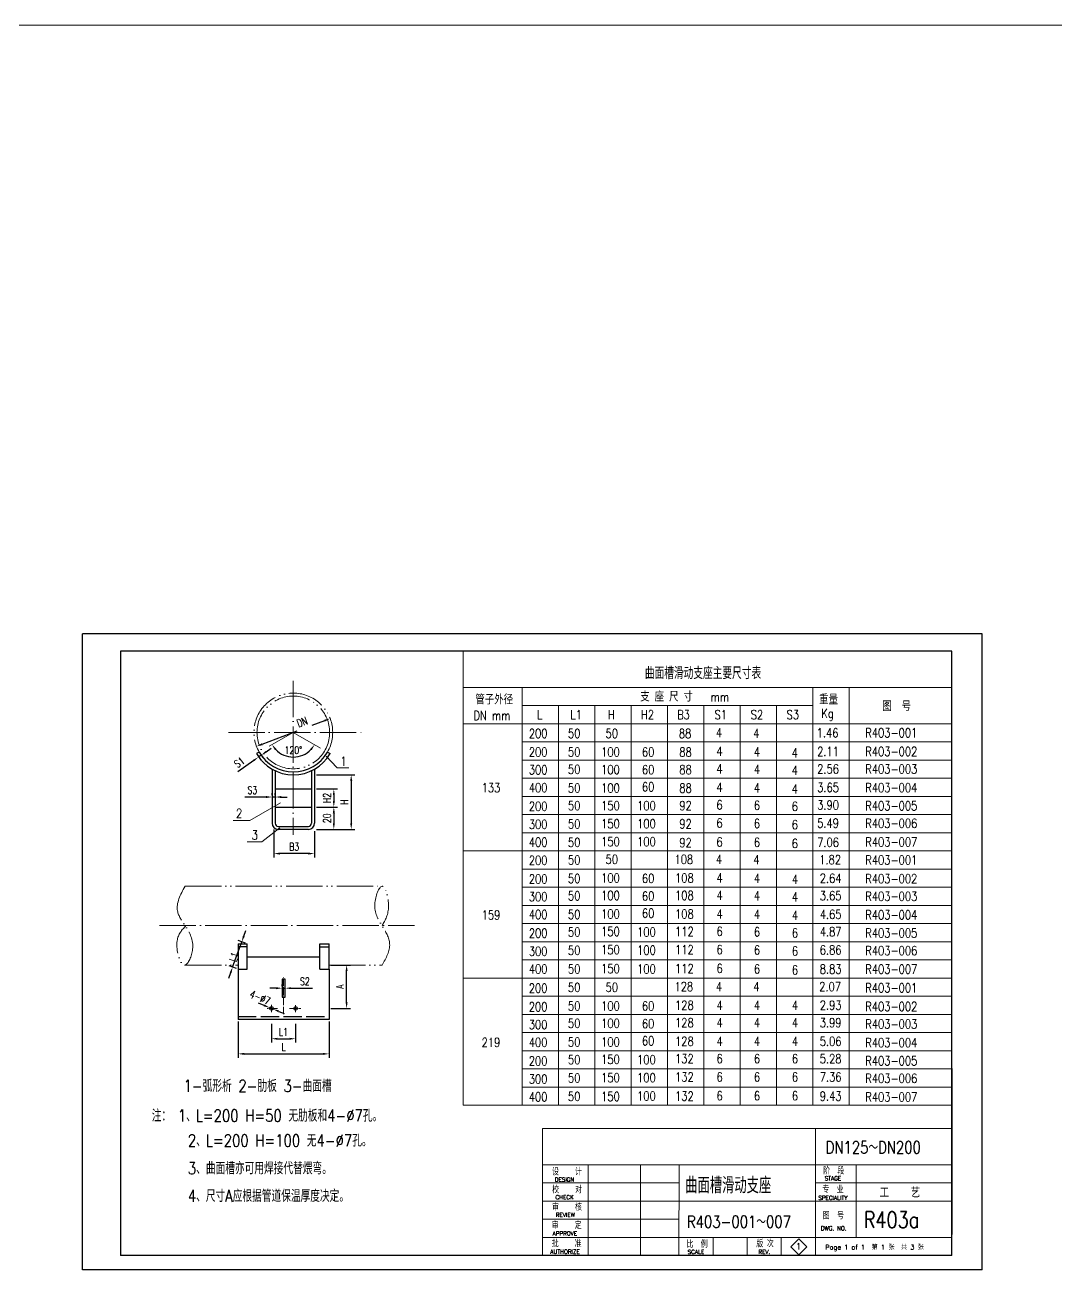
# Model space of a CAD drawing. Header units: millimetres. Extents: x 1954 to 4851, y 1164 to 2522.
# Drawn here: x 2737.3 to 3077.5, y 2103.7 to 2521.6 of the extents above; entities that cross this region are included whole.
import ezdxf
from ezdxf.enums import TextEntityAlignment as Align

# ---------------------------------------------------------------- set-up
doc = ezdxf.new("R2010")
doc.units = ezdxf.units.MM
for name, pattern in [('ACAD_ISO02W100', [15, 12, -3]), ('ACAD_ISO04W100', [30, 24, -3, 0, -3]), ('ACAD_ISO05W100', [33, 24, -3, 0, -3, 0, -3])]:
    doc.linetypes.add(name, pattern=pattern)
for name, color, linetype in [('11', 7, 'Continuous'), ('5', 2, 'Continuous'), ('LAYER1', 7, 'Continuous'), ('R', 7, 'Continuous'), ('TK2', 5, 'Continuous'), ('TQ', 6, 'Continuous')]:
    doc.layers.add(name, color=color, linetype=linetype)
doc.styles.add('HZDX', font='romans.shx', dxfattribs={"width": 0.75, "bigfont": 'HZDX.shx'})
doc.styles.add('STK', font='romand', dxfattribs={"width": 0.9, "bigfont": 'stk'})
doc.dimstyles.new('ISO-25', dxfattribs={"dimtxt": 2.5, "dimasz": 2, "dimexe": 1.25, "dimexo": 0.625, "dimgap": 1, "dimtad": 1, "dimdsep": 46, "dimtxsty": 'HZDX', "dimcen": 2.5, "dimadec": 0, "dimazin": 0, "dimtfac": 1, "dimtmove": 0, "dimatfit": 3, "dimfxl": 1, "dimarcsym": 0})

# ---------------------------------------------------------------- blocks, each defined once
blk = doc.blocks.new('*D2')
at = {"layer": 'DEFPOINTS', "color": 0, "lineweight": 13}
for p in [(2837.97, 2292.63), (2813.65, 2283.44)]:
    blk.add_point(p, dxfattribs=at)
at = {"layer": 'R', "color": 0, "lineweight": -2}
for p, q in [((2836.09, 2291.93), (2831.92, 2290.35)), ((2815.52, 2284.14), (2827.12, 2288.53))]:
    blk.add_line(p, q, dxfattribs=at)
at = {"layer": 'R', "color": 0, "lineweight": 13}
for points in [[(2835.98, 2292.24), (2836.21, 2291.61), (2837.97, 2292.63)], [(2815.4, 2284.46), (2815.64, 2283.83), (2813.65, 2283.44)]]:
    blk.add_solid(points, dxfattribs=at)
at = {"layer": 'R', "color": 0, "lineweight": 13, "insert": (2828.74, 2291.5), "char_height": 2.5, "attachment_point": 5, "rotation": 20.7182, "style": 'HZDX'}
blk.add_mtext('DN', dxfattribs=at)
blk = doc.blocks.new('*D3')
at = {"layer": 'DEFPOINTS', "color": 0, "lineweight": 13}
for p in [(2814.38, 2279.94), (2814.38, 2279.94), (2815.2, 2280.52)]:
    blk.add_point(p, dxfattribs=at)
at = {"layer": 'R', "color": 0, "lineweight": -2}
for p, q in [((2816.83, 2281.68), (2818.46, 2282.83)), ((2812.75, 2278.79), (2807.44, 2275.03)), ((2815.2, 2280.52), (2814.38, 2279.94)), ((2814.74, 2279.43), (2815.1, 2278.92)), ((2815.56, 2280.01), (2815.92, 2279.5))]:
    blk.add_line(p, q, dxfattribs=at)
at = {"layer": 'R', "color": 0, "lineweight": 13}
for points in [[(2816.64, 2281.95), (2817.02, 2281.41), (2815.2, 2280.52)], [(2812.56, 2279.06), (2812.94, 2278.52), (2814.38, 2279.94)]]:
    blk.add_solid(points, dxfattribs=at)
at = {"layer": 'R', "color": 0, "lineweight": 13, "insert": (2807.98, 2278.17), "char_height": 2.5, "attachment_point": 5, "rotation": 35.3034, "style": 'HZDX'}
blk.add_mtext('S1', dxfattribs=at)
blk = doc.blocks.new('*D4')
at = {"layer": 'DEFPOINTS', "color": 0, "lineweight": 13}
for p in [(2825.81, 2288.04), (2825.81, 2288.04), (2817.88, 2283.46), (2834.74, 2282.88), (2823.03, 2280.41)]:
    blk.add_point(p, dxfattribs=at)
at = {"layer": 'R', "color": 0, "lineweight": -2}
blk.add_arc((2825.81, 2288.04), 8.11, 224.1663, 315.8337, dxfattribs=at)
at = {"layer": 'R', "color": 0, "lineweight": 13}
for points in [[(2819.72, 2282.18), (2820.25, 2282.59), (2818.78, 2283.98)], [(2831.36, 2282.59), (2831.89, 2282.18), (2832.83, 2283.98)]]:
    blk.add_solid(points, dxfattribs=at)
at = {"layer": 'R', "color": 0, "lineweight": 13, "insert": (2825.81, 2282.18), "char_height": 2.5, "attachment_point": 5, "style": 'HZDX'}
blk.add_mtext('120°', dxfattribs=at)
blk = doc.blocks.new('*D5')
at = {"layer": 'DEFPOINTS', "color": 0, "lineweight": 13}
for p in [(2832.81, 2274.04), (2832.81, 2256.04), (2844.92, 2256.04)]:
    blk.add_point(p, dxfattribs=at)
at = {"layer": 'R', "color": 0, "lineweight": -2}
for p, q in [((2833.43, 2274.04), (2846.17, 2274.04)), ((2844.92, 2272.04), (2844.92, 2258.04)), ((2833.43, 2256.04), (2846.17, 2256.04))]:
    blk.add_line(p, q, dxfattribs=at)
at = {"layer": 'R', "color": 0, "lineweight": 13}
for points in [[(2844.59, 2272.04), (2845.26, 2272.04), (2844.92, 2274.04)], [(2844.59, 2258.04), (2845.26, 2258.04), (2844.92, 2256.04)]]:
    blk.add_solid(points, dxfattribs=at)
at = {"layer": 'R', "color": 0, "lineweight": 13, "insert": (2842.67, 2265.04), "char_height": 2.5, "attachment_point": 5, "rotation": 90, "style": 'HZDX'}
blk.add_mtext('H', dxfattribs=at)
blk = doc.blocks.new('*D6')
at = {"layer": 'DEFPOINTS', "color": 0, "lineweight": 13}
for p in [(2832.81, 2263.38), (2832.81, 2256.04), (2839.18, 2256.04)]:
    blk.add_point(p, dxfattribs=at)
at = {"layer": 'R', "color": 0, "lineweight": -2}
for p, q in [((2833.43, 2263.38), (2840.43, 2263.38)), ((2839.18, 2261.38), (2839.18, 2258.04)), ((2833.43, 2256.04), (2840.43, 2256.04))]:
    blk.add_line(p, q, dxfattribs=at)
at = {"layer": 'R', "color": 0, "lineweight": 13}
for points in [[(2838.85, 2261.38), (2839.52, 2261.38), (2839.18, 2263.38)], [(2838.85, 2258.04), (2839.52, 2258.04), (2839.18, 2256.04)]]:
    blk.add_solid(points, dxfattribs=at)
at = {"layer": 'R', "color": 0, "lineweight": 13, "insert": (2836.93, 2259.71), "char_height": 2.5, "attachment_point": 5, "rotation": 90, "style": 'HZDX'}
blk.add_mtext('20', dxfattribs=at)
blk = doc.blocks.new('*D7')
at = {"layer": 'DEFPOINTS', "color": 0, "lineweight": 13}
for p in [(2832.81, 2269.39), (2832.81, 2263.38), (2839.18, 2263.38)]:
    blk.add_point(p, dxfattribs=at)
at = {"layer": 'R', "color": 0, "lineweight": -2}
for p, q in [((2833.43, 2269.39), (2840.43, 2269.39)), ((2839.18, 2267.39), (2839.18, 2265.38)), ((2833.43, 2263.38), (2840.43, 2263.38))]:
    blk.add_line(p, q, dxfattribs=at)
at = {"layer": 'R', "color": 0, "lineweight": 13}
for points in [[(2838.85, 2267.39), (2839.52, 2267.39), (2839.18, 2269.39)], [(2838.85, 2265.38), (2839.52, 2265.38), (2839.18, 2263.38)]]:
    blk.add_solid(points, dxfattribs=at)
at = {"layer": 'R', "color": 0, "lineweight": 13, "insert": (2836.93, 2266.39), "char_height": 2.5, "attachment_point": 5, "rotation": 90, "style": 'HZDX'}
blk.add_mtext('H2', dxfattribs=at)
blk = doc.blocks.new('*D8')
at = {"layer": 'DEFPOINTS', "color": 0, "lineweight": 13}
for p in [(2819.39, 2256.62), (2832.81, 2256.04), (2819.39, 2248.04)]:
    blk.add_point(p, dxfattribs=at)
at = {"layer": 'R', "color": 0, "lineweight": -2}
for p, q in [((2819.39, 2256), (2819.39, 2246.79)), ((2832.81, 2255.41), (2832.81, 2246.79)), ((2830.81, 2248.04), (2821.39, 2248.04))]:
    blk.add_line(p, q, dxfattribs=at)
at = {"layer": 'R', "color": 0, "lineweight": 13}
for points in [[(2821.39, 2248.37), (2821.39, 2247.7), (2819.39, 2248.04)], [(2830.81, 2248.37), (2830.81, 2247.7), (2832.81, 2248.04)]]:
    blk.add_solid(points, dxfattribs=at)
at = {"layer": 'R', "color": 0, "lineweight": 13, "insert": (2826.1, 2250.29), "char_height": 2.5, "attachment_point": 5, "style": 'HZDX'}
blk.add_mtext('B3', dxfattribs=at)
blk = doc.blocks.new('*D9')
at = {"layer": 'DEFPOINTS', "color": 0, "lineweight": 13}
for p in [(2818.81, 2266.71), (2818.81, 2266.71), (2819.81, 2266.71)]:
    blk.add_point(p, dxfattribs=at)
at = {"layer": 'R', "color": 0, "lineweight": -2}
for p, q in [((2816.81, 2266.71), (2809.77, 2266.71)), ((2818.81, 2267.34), (2818.81, 2267.96)), ((2819.81, 2266.71), (2818.81, 2266.71)), ((2819.81, 2267.34), (2819.81, 2267.96)), ((2821.81, 2266.71), (2823.81, 2266.71))]:
    blk.add_line(p, q, dxfattribs=at)
at = {"layer": 'R', "color": 0, "lineweight": 13}
for points in [[(2816.81, 2267.04), (2816.81, 2266.38), (2818.81, 2266.71)], [(2821.81, 2267.04), (2821.81, 2266.38), (2819.81, 2266.71)]]:
    blk.add_solid(points, dxfattribs=at)
at = {"layer": 'R', "color": 0, "lineweight": 13, "insert": (2812.29, 2268.96), "char_height": 2.5, "attachment_point": 5, "style": 'HZDX'}
blk.add_mtext('S3', dxfattribs=at)
blk = doc.blocks.new('*D10')
at = {"layer": 'DEFPOINTS', "color": 0, "lineweight": 13}
for p in [(2808.78, 2218.89), (2810.59, 2218.24), (2807.59, 2209.91)]:
    blk.add_point(p, dxfattribs=at)
at = {"layer": 'R', "color": 0, "lineweight": -2}
for p, q in [((2810, 2218.45), (2807.61, 2219.32)), ((2809.46, 2220.77), (2810.14, 2222.65)), ((2805.78, 2210.56), (2808.78, 2218.89)), ((2807, 2210.13), (2804.61, 2210.99)), ((2805.11, 2208.68), (2804.43, 2206.8))]:
    blk.add_line(p, q, dxfattribs=at)
at = {"layer": 'R', "color": 0, "lineweight": 13}
for points in [[(2809.15, 2220.89), (2809.78, 2220.66), (2808.78, 2218.89)], [(2804.79, 2208.79), (2805.42, 2208.57), (2805.78, 2210.56)]]:
    blk.add_solid(points, dxfattribs=at)
at = {"layer": 'R', "color": 0, "lineweight": 13, "insert": (2806.24, 2213.87), "char_height": 2.5, "attachment_point": 5, "rotation": 70.1903, "style": 'HZDX'}
blk.add_mtext('L1', dxfattribs=at)
blk = doc.blocks.new('*D11')
at = {"layer": 'DEFPOINTS', "color": 0, "lineweight": 13}
for p in [(2807.59, 2193.24), (2837.59, 2193.24), (2837.59, 2181.89)]:
    blk.add_point(p, dxfattribs=at)
at = {"layer": 'R', "color": 0, "lineweight": -2}
for p, q in [((2807.59, 2192.62), (2807.59, 2180.64)), ((2837.59, 2192.62), (2837.59, 2180.64)), ((2809.59, 2181.89), (2835.59, 2181.89))]:
    blk.add_line(p, q, dxfattribs=at)
at = {"layer": 'R', "color": 0, "lineweight": 13}
for points in [[(2809.59, 2182.22), (2809.59, 2181.56), (2807.59, 2181.89)], [(2835.59, 2182.22), (2835.59, 2181.56), (2837.59, 2181.89)]]:
    blk.add_solid(points, dxfattribs=at)
at = {"layer": 'R', "color": 0, "lineweight": 13, "insert": (2822.59, 2184.14), "char_height": 2.5, "attachment_point": 5, "style": 'HZDX'}
blk.add_mtext('L', dxfattribs=at)
blk = doc.blocks.new('*D12')
at = {"layer": 'DEFPOINTS', "color": 0, "lineweight": 13}
for p in [(2837.59, 2211.24), (2843.41, 2211.24), (2837.59, 2196.91)]:
    blk.add_point(p, dxfattribs=at)
at = {"layer": 'R', "color": 0, "lineweight": -2}
for p, q in [((2838.21, 2211.24), (2844.66, 2211.24)), ((2843.41, 2198.91), (2843.41, 2209.24)), ((2838.21, 2196.91), (2844.66, 2196.91))]:
    blk.add_line(p, q, dxfattribs=at)
at = {"layer": 'R', "color": 0, "lineweight": 13}
for points in [[(2843.07, 2209.24), (2843.74, 2209.24), (2843.41, 2211.24)], [(2843.07, 2198.91), (2843.74, 2198.91), (2843.41, 2196.91)]]:
    blk.add_solid(points, dxfattribs=at)
at = {"layer": 'R', "color": 0, "lineweight": 13, "insert": (2841.16, 2204.08), "char_height": 2.5, "attachment_point": 5, "rotation": 90, "style": 'HZDX'}
blk.add_mtext('A', dxfattribs=at)
blk = doc.blocks.new('*D13')
at = {"layer": 'DEFPOINTS', "color": 0, "lineweight": 13}
for p in [(2822.09, 2203.58), (2823.09, 2203.58), (2823.09, 2203.58)]:
    blk.add_point(p, dxfattribs=at)
at = {"layer": 'R', "color": 0, "lineweight": -2}
for p, q in [((2820.09, 2203.58), (2818.09, 2203.58)), ((2822.09, 2204.21), (2822.09, 2204.83)), ((2822.09, 2203.58), (2823.09, 2203.58)), ((2823.09, 2204.21), (2823.09, 2204.83)), ((2825.09, 2203.58), (2832.12, 2203.58))]:
    blk.add_line(p, q, dxfattribs=at)
at = {"layer": 'R', "color": 0, "lineweight": 13}
for points in [[(2820.09, 2203.92), (2820.09, 2203.25), (2822.09, 2203.58)], [(2825.09, 2203.92), (2825.09, 2203.25), (2823.09, 2203.58)]]:
    blk.add_solid(points, dxfattribs=at)
at = {"layer": 'R', "color": 0, "lineweight": 13, "insert": (2829.61, 2205.83), "char_height": 2.5, "attachment_point": 5, "style": 'HZDX'}
blk.add_mtext('S2', dxfattribs=at)
blk = doc.blocks.new('*D14')
at = {"layer": 'DEFPOINTS', "color": 0, "lineweight": 13}
for p in [(2818.02, 2197.14), (2819.13, 2196.69)]:
    blk.add_point(p, dxfattribs=at)
at = {"layer": 'R', "color": 0, "lineweight": -2}
for p, q in [((2816.16, 2197.88), (2814.31, 2198.63)), ((2819.13, 2196.69), (2818.02, 2197.14)), ((2820.98, 2195.94), (2822.84, 2195.19))]:
    blk.add_line(p, q, dxfattribs=at)
at = {"layer": 'R', "color": 0, "lineweight": 13}
for points in [[(2816.29, 2198.19), (2816.04, 2197.58), (2818.02, 2197.14)], [(2821.11, 2196.25), (2820.86, 2195.63), (2819.13, 2196.69)]]:
    blk.add_solid(points, dxfattribs=at)
at = {"layer": 'R', "color": 0, "lineweight": 13, "insert": (2814.83, 2200.49), "char_height": 2.5, "attachment_point": 5, "rotation": 338.0364, "style": 'HZDX'}
blk.add_mtext('4-%%C7', dxfattribs=at)
blk = doc.blocks.new('*D15')
at = {"layer": 'DEFPOINTS', "color": 0, "lineweight": 13}
for p in [(2818.57, 2192.42), (2826.57, 2192.42), (2826.57, 2186.89)]:
    blk.add_point(p, dxfattribs=at)
at = {"layer": 'R', "color": 0, "lineweight": -2}
for p, q in [((2818.57, 2191.8), (2818.57, 2185.64)), ((2826.57, 2191.8), (2826.57, 2185.64)), ((2820.57, 2186.89), (2824.57, 2186.89))]:
    blk.add_line(p, q, dxfattribs=at)
at = {"layer": 'R', "color": 0, "lineweight": 13}
for points in [[(2820.57, 2187.22), (2820.57, 2186.55), (2818.57, 2186.89)], [(2824.57, 2187.22), (2824.57, 2186.55), (2826.57, 2186.89)]]:
    blk.add_solid(points, dxfattribs=at)
at = {"layer": 'R', "color": 0, "lineweight": 13, "insert": (2822.57, 2189.14), "char_height": 2.5, "attachment_point": 5, "style": 'HZDX'}
blk.add_mtext('L1', dxfattribs=at)

msp = doc.modelspace()

# ---------------------------------------------------------------- linework, layer by layer
at = {"layer": '5', "lineweight": 18}
for p, q in [((2908.107, 2157.296, 3.698), (2908.1, 2115.255, 3.698)), ((3043.24, 2157.296, 3.698), (2908.107, 2157.296, 3.698))]:
    msp.add_line(p, q, dxfattribs=at)
at = {"layer": 'LAYER1'}
for p, q in [((3043.24, 2177.056, 3.698), (3043.24, 2122.207, 3.698)), ((3043.24, 2115.255, 3.698), (2892.693, 2115.255, 3.698))]:
    msp.add_line(p, q, dxfattribs=at)
at = {"layer": 'LAYER1', "lineweight": 18}
for p, q in [((2923.122, 2115.255, 3.698), (2923.122, 2145.284, 3.698)), ((2940.389, 2115.255, 3.698), (2940.389, 2145.284, 3.698)), ((3011.648, 2121.26, 3.698), (3011.648, 2145.284, 3.698)), ((3043.24, 2139.278, 3.698), (2998.193, 2139.278, 3.698)), ((3017.715, 2133.272, 3.698), (2908.103, 2133.272, 3.698)), ((3043.24, 2133.272, 3.698), (3017.715, 2133.272, 3.698)), ((2953.147, 2127.266, 3.698), (2908.102, 2127.266, 3.698)), ((3017.715, 2121.26, 3.698), (2908.101, 2121.26, 3.698)), ((2964.406, 2115.255, 3.698), (2964.406, 2121.26, 3.698)), ((2975.667, 2115.255, 3.698), (2975.667, 2121.26, 3.698)), ((2986.928, 2115.255, 3.698), (2986.928, 2121.26, 3.698)), ((2992.673, 2120.821, 3.698), (2990.046, 2118.193, 3.698)), ((2995.301, 2118.193, 3.698), (2992.673, 2120.821, 3.698)), ((3043.24, 2121.26, 3.698), (3017.715, 2121.26, 3.698)), ((2990.046, 2118.193, 3.698), (2992.673, 2115.566, 3.698)), ((2992.673, 2115.566, 3.698), (2995.301, 2118.193, 3.698))]:
    msp.add_line(p, q, dxfattribs=at)
at = {"layer": 'R', "color": 4, "lineweight": 13}
for p, q in [((2881.864, 2164.934, 2.677), (2881.881, 2314.846, 3.698)), ((2881.881, 2314.846, 3.698), (2881.881, 2308.862, 3.26)), ((2881.881, 2314.846, 3.698), (2881.881, 2308.934, 2.678)), ((2881.881, 2302.934, 2.678), (3043.24, 2302.934, 3.698)), ((2881.881, 2290.934, 2.678), (3043.24, 2290.934, 3.698)), ((2881.881, 2248.934, 2.678), (3043.24, 2248.934, 3.698)), ((2881.881, 2206.934, 2.678), (3043.24, 2206.934, 3.698)), ((2881.881, 2164.934, 2.678), (3043.24, 2164.934, 3.698))]:
    msp.add_line(p, q, dxfattribs=at)
at = {"layer": 'R', "linetype": 'ACAD_ISO04W100', "lineweight": 13, "ltscale": 0.5}
for p, q in [((2825.806, 2305.12), (2825.806, 2254.269)), ((2804.385, 2288.035), (2849.353, 2288.035)), ((2781.634, 2224.242), (2865.861, 2224.242))]:
    msp.add_line(p, q, dxfattribs=at)
at = {"layer": 'R', "lineweight": 13}
for p, q in [((2901.316, 2164.934, 2.8), (2901.316, 2302.934, 2.8)), ((2997.312, 2302.934, 3.408), (2997.312, 2164.934, 3.408)), ((3009.312, 2302.934, 3.484), (3009.312, 2164.934, 3.484)), ((2901.316, 2296.934, 2.8), (2997.312, 2296.934, 3.408)), ((2913.315, 2296.934, 2.876), (2913.315, 2164.934, 2.876)), ((2925.316, 2296.934, 2.811), (2925.315, 2164.934, 2.952)), ((2937.316, 2296.934, 2.811), (2937.314, 2164.934, 3.028)), ((2949.316, 2296.934, 2.811), (2949.314, 2164.934, 3.104)), ((2961.316, 2296.934, 2.811), (2961.313, 2164.934, 3.18)), ((2973.316, 2296.934, 2.811), (2973.313, 2164.934, 3.256)), ((2985.316, 2296.934, 2.811), (2985.312, 2164.934, 3.332)), ((2825.806, 2288.035), (2817.884, 2283.461)), ((2825.806, 2288.035), (2834.74, 2282.877)), ((2901.316, 2284.934, 2.8), (3043.24, 2284.934, 3.698)), ((2836.638, 2280.254), (2840.188, 2276.422)), ((2901.316, 2278.934, 2.8), (3043.24, 2278.934, 3.698)), ((2840.202, 2276.407), (2844.117, 2276.407)), ((2901.316, 2272.934, 2.8), (3043.24, 2272.934, 3.698)), ((2901.316, 2266.934, 2.8), (3043.24, 2266.934, 3.698)), ((2821.545, 2264.788), (2811.471, 2258.972)), ((2901.316, 2260.934, 2.8), (3043.24, 2260.934, 3.698)), ((2811.471, 2258.972), (2805.964, 2258.972)), ((2821.377, 2256.53), (2815.389, 2251.968)), ((2901.316, 2254.934, 2.8), (3043.24, 2254.934, 3.698)), ((2815.389, 2251.968), (2810.619, 2251.968)), ((2901.316, 2242.934, 2.8), (3043.24, 2242.934, 3.698)), ((2901.316, 2236.934, 2.8), (3043.24, 2236.934, 3.698)), ((2901.316, 2230.934, 2.8), (3043.24, 2230.934, 3.698)), ((2901.316, 2224.934, 2.8), (3043.24, 2224.934, 3.698)), ((2901.316, 2218.934, 2.8), (3043.24, 2218.934, 3.698)), ((2901.316, 2212.934, 2.8), (3043.24, 2212.934, 3.698)), ((2901.316, 2200.934, 2.8), (3043.24, 2200.934, 3.698)), ((2901.316, 2194.934, 2.8), (3043.24, 2194.934, 3.698)), ((2901.316, 2188.934, 2.8), (3043.24, 2188.934, 3.698)), ((2901.316, 2182.934, 2.8), (3043.24, 2182.934, 3.698)), ((2901.316, 2176.934, 2.8), (3043.24, 2176.934, 3.698)), ((2901.316, 2170.934, 2.8), (3043.24, 2170.934, 3.698)), ((2901.316, 2170.934, 2.8), (3043.24, 2170.934, 3.698))]:
    msp.add_line(p, q, dxfattribs=at)
at = {"layer": 'R', "color": 1, "ltscale": 0.5}
for p, q in [((2814.548, 2281.535), (2813.681, 2281.035)), ((2837.064, 2281.535), (2837.93, 2281.035))]:
    msp.add_line(p, q, dxfattribs=at)
at = {"layer": 'R', "color": 3}
for p, q in [((2818.806, 2275.911), (2818.806, 2258.035)), ((2818.806, 2274.035), (2818.806, 2260.767)), ((2818.806, 2274.035), (2818.806, 2260.035)), ((2819.806, 2275.386), (2819.806, 2258.035)), ((2831.806, 2275.386), (2831.806, 2258.035)), ((2832.806, 2275.911), (2832.806, 2258.035)), ((2820.806, 2257.035), (2830.806, 2257.035)), ((2830.806, 2256.035), (2820.806, 2256.035)), ((2807.589, 2209.913), (2807.589, 2193.242)), ((2837.589, 2209.913), (2837.589, 2193.242)), ((2837.589, 2193.242), (2807.589, 2193.242))]:
    msp.add_line(p, q, dxfattribs=at)
at = {"layer": 'R', "color": 5}
for p, q in [((2819.806, 2269.392), (2831.806, 2269.392)), ((2819.806, 2263.379), (2831.806, 2263.379)), ((2823.089, 2206.582), (2822.089, 2206.582)), ((2822.089, 2206.582), (2822.089, 2200.582)), ((2823.089, 2200.582), (2823.089, 2206.582)), ((2822.089, 2200.582), (2822.589, 2200.582)), ((2822.589, 2200.582), (2823.089, 2200.582))]:
    msp.add_line(p, q, dxfattribs=at)
at = {"layer": 'R', "linetype": 'ACAD_ISO05W100', "lineweight": 13, "ltscale": 0.5}
for p, q in [((2790.045, 2237.242), (2855.174, 2237.242)), ((2790.045, 2211.242), (2807.589, 2211.242)), ((2837.589, 2211.242), (2855.132, 2211.242))]:
    msp.add_line(p, q, dxfattribs=at)
at = {"layer": 'R', "color": 1}
for p, q in [((2807.589, 2218.242), (2810.589, 2218.242)), ((2807.589, 2218.242), (2807.589, 2209.913)), ((2810.589, 2217.242), (2807.589, 2217.242)), ((2810.589, 2209.913), (2810.589, 2218.242)), ((2834.589, 2209.913), (2834.589, 2218.242)), ((2834.589, 2218.242), (2837.589, 2218.242)), ((2834.589, 2217.242), (2837.589, 2217.242)), ((2837.589, 2209.913), (2837.589, 2218.242)), ((2807.589, 2209.913), (2810.589, 2209.913)), ((2807.589, 2209.913), (2810.589, 2209.913)), ((2834.589, 2209.913), (2837.589, 2209.913))]:
    msp.add_line(p, q, dxfattribs=at)
at = {"layer": 'R'}
msp.add_line((2810.589, 2213.903), (2834.589, 2213.903), dxfattribs=at)
at = {"layer": 'R', "linetype": 'ACAD_ISO04W100', "lineweight": 13, "ltscale": 0.1}
for p, q in [((2822.589, 2194.96), (2822.589, 2207.192)), ((2818.573, 2195.638), (2818.573, 2198.303)), ((2820.573, 2196.912), (2817.158, 2196.912)), ((2824.573, 2196.912), (2828.235, 2196.912)), ((2826.573, 2195.673), (2826.573, 2198.01))]:
    msp.add_line(p, q, dxfattribs=at)
at = {"layer": 'R', "color": 3, "linetype": 'ACAD_ISO02W100', "ltscale": 0.5}
msp.add_line((2807.589, 2194.242), (2837.589, 2194.242), dxfattribs=at)
at = {"layer": 'R', "lineweight": 13}
msp.add_lwpolyline([(1954.235, 2521.564), (3846.243, 2521.564), (3846.243, 1164.128), (1954.235, 1164.128)], close=True, dxfattribs=at)
at = {"layer": 'R', "linetype": 'ACAD_ISO05W100', "lineweight": 13, "ltscale": 0.5}
msp.add_circle((2825.806, 2288.035), 12, dxfattribs=at)
at = {"layer": 'R', "color": 4}
for centre in [(2818.573, 2196.912), (2826.573, 2196.912)]:
    msp.add_circle(centre, 0.6, dxfattribs=at)
at = {"layer": 'R', "linetype": 'ACAD_ISO05W100', "lineweight": 13, "ltscale": 0.5}
msp.add_arc((2825.806, 2288.035), 13, 330, 210, dxfattribs=at)
at = {"layer": 'R', "color": 1, "ltscale": 0.5}
for radius in [14, 13]:
    msp.add_arc((2825.806, 2288.035), radius, 210, 330, dxfattribs=at)
at = {"layer": 'R', "color": 3}
for centre, radius, start, end in [((2820.806, 2258.035), 2, 180, 270), ((2820.806, 2258.035), 1, 180, 270), ((2830.806, 2258.035), 1, 270, 0), ((2830.806, 2258.035), 2, 270, 0)]:
    msp.add_arc(centre, radius, start, end, dxfattribs=at)
at = {"layer": 'R', "linetype": 'ACAD_ISO05W100', "lineweight": 13, "ltscale": 0.5}
for points in [[(2790.045, 2237.242), (2787.558, 2229.095), (2790.045, 2224.242), (2792.544, 2216.467), (2790.045, 2211.242), (2787.442, 2219.247), (2790.325, 2224.242)], [(2855.132, 2211.242), (2857.612, 2218.208), (2855.132, 2224.198), (2852.704, 2231.401), (2855.132, 2237.242), (2857.261, 2230.701), (2855.132, 2224.242)]]:
    msp.add_spline(points, degree=3, dxfattribs=at)
at = {"layer": 'TK2', "color": 7, "lineweight": 18}
for p, q in [((2998.197, 2157.296, 3.698), (2998.189, 2115.239, 3.698)), ((3043.24, 2145.284, 3.698), (2908.107, 2145.284, 3.698)), ((2953.15, 2145.284, 3.698), (2953.145, 2115.247, 3.698)), ((2953.149, 2139.278, 3.698), (2908.104, 2139.278, 3.698))]:
    msp.add_line(p, q, dxfattribs=at)
at = {"layer": 'TQ', "color": 3}
for p, q in [((2756.24, 2110.62, 3.698), (2756.24, 2320.62, 3.698)), ((3053.24, 2320.62, 3.698), (2756.24, 2320.62, 3.698)), ((3053.24, 2110.62, 3.698), (3053.24, 2320.62, 3.698)), ((3053.24, 2110.62, 3.698), (2756.24, 2110.62, 3.698))]:
    msp.add_line(p, q, dxfattribs=at)
at = {"layer": 'TQ'}
for p, q in [((2768.74, 2314.846, 3.698), (2768.74, 2115.255, 3.698)), ((3043.24, 2314.846, 3.698), (2768.74, 2314.846, 3.698))]:
    msp.add_line(p, q, dxfattribs=at)
at = {"layer": 'TQ', "color": 6}
for q in [(3043.24, 2314.846, 3.698), (2768.74, 2115.255, 3.698)]:
    msp.add_line((3043.24, 2115.255, 3.698), q, dxfattribs=at)

# ---------------------------------------------------------------- texts
at = {"layer": '11', "lineweight": 18, "style": 'HZDX', "width": 0.8}
for s, p in [('设    计', (2911.197, 2141.802, 3.698)), ('阶  段', (3000.73, 2142.12, 3.698)), ('校    对', (2911.262, 2135.902, 3.698)), ('专  业', (3000.488, 2135.975, 3.698)), ('审    核', (2911.216, 2130.108, 3.698)), ('图  号', (3000.613, 2127.321, 3.698)), ('审    定', (2911.11, 2124.102, 3.698)), ('批    准', (2911.11, 2118.096, 3.698)), ('比  例 ', (2955.604, 2117.882, 3.698)), ('版 次', (2978.652, 2118.062, 3.698))]:
    msp.add_text(s, height=2.2105, dxfattribs=at).set_placement(p)
at = {"layer": '11', "lineweight": 18, "style": 'HZDX'}
for s, height, p in [('DESIGN', 1.3555, (2912.122, 2139.708, 3.698)), ('STAGE', 1.3555, (3001.26, 2140.098, 3.698)), ('CHECK', 1.3555, (2912.352, 2133.869, 3.698)), ('SPECIALITY', 1.3555, (2999.156, 2133.676, 3.698)), ('REVIEW', 1.3555, (2912.446, 2128.076, 3.698)), ('APPROVE', 1.3555, (2911.391, 2121.906, 3.698)), ('DWG. NO.', 1.3555, (2999.982, 2123.588, 3.698)), ('Page 1 of 1  第 1 张  共 3 张', 1.564, (3001.455, 2117.266, 3.698)), ('AUTHORIZE', 1.3555, (2910.655, 2115.9, 3.698)), ('SCALE', 1.3555, (2955.991, 2115.822, 3.698)), ('REV.', 1.3555, (2979.344, 2115.836, 3.698))]:
    msp.add_text(s, height=height, dxfattribs=at).set_placement(p)
at = {"layer": '11', "lineweight": 18, "style": 'STK', "width": 0.9}
msp.add_text('1', height=2.106, dxfattribs=at).set_placement((2992.579, 2118.35, 3.698), align=Align.MIDDLE)
at = {"layer": 'LAYER1', "lineweight": 18, "style": 'HZDX', "width": 0.8}
msp.add_text('工    艺', height=3, dxfattribs=at).set_placement((3019.373, 2134.498, 3.698))
at = {"layer": 'R', "lineweight": 18, "style": 'HZDX', "width": 0.8}
for s, height, p in [('曲面槽滑动支座主要尺寸表 ', 4, (2941.88, 2305.642, 3.188)), ('管子外径', 3, (2885.912, 2297.31, 3.008)), ('支 座 尺 寸   mm', 3, (2940.336, 2298.275, 3.008)), ('重量', 3, (2999.4, 2297.31, 3.708)), ('DN mm', 3, (2885.28, 2292.15, 3.008)), ('L', 3, (2906.281, 2292.401, 3.008)), ('L1', 3, (2917.288, 2292.401, 3.008)), ('H', 3, (2929.662, 2292.401, 3.008)), ('H2', 3, (2940.594, 2292.401, 3.008)), ('B3', 3, (2952.517, 2292.401, 3.008)), ('S1', 3, (2964.897, 2292.401, 3.008)), ('S2', 3, (2976.827, 2292.401, 3.008)), ('S3', 3, (2988.673, 2292.401, 3.008)), ('Kg', 3, (3000.138, 2292.884, 3.708)), ('图  号', 3, (3020.248, 2295.107, 3.708)), ('200', 3, (2903.566, 2286.206, 3.008)), ('50', 3, (2916.496, 2286.206, 3.008)), ('50', 3, (2928.889, 2286.206, 3.008)), ('88', 3, (2953.092, 2286.194, 5.898)), ('4', 3, (2965.326, 2286.443, 3.008)), ('4', 3, (2977.669, 2286.286, 3.008)), ('1.46', 3, (2998.594, 2286.403, 3.008)), ('R403-001', 3, (3014.648, 2286.422, 3.008)), ('200', 3, (2903.566, 2280.048, 3.008)), ('50', 3, (2916.496, 2280.058, 3.008)), ('100', 3, (2927.445, 2280.058, 3.008)), ('60', 3, (2940.896, 2280.058, 3.008)), ('88', 3, (2953.26, 2280.046, 5.898)), ('4', 3, (2965.494, 2280.295, 3.008)), ('4', 3, (2977.837, 2280.138, 3.008)), ('4', 3, (2990.364, 2279.794, 3.008)), ('2.11', 3, (2998.762, 2280.256, 3.008)), ('R403-002', 3, (3014.648, 2280.251, 3.008)), ('4', 3, (2965.494, 2274.525, 3.008)), ('2.56', 3, (2998.762, 2274.486, 3.008)), ('R403-003', 3, (3014.648, 2274.451, 3.008)), ('300', 3, (2903.566, 2274.19, 3.008)), ('50', 3, (2916.496, 2274.334, 3.008)), ('100', 3, (2927.445, 2274.288, 3.008)), ('60', 3, (2940.896, 2274.222, 3.008)), ('88', 3, (2953.26, 2274.276, 5.898)), ('4', 3, (2977.837, 2274.368, 3.008)), ('4', 3, (2990.364, 2274.024, 3.008)), ('133', 3, (2887.98, 2268.276, 3.008)), ('400', 3, (2903.566, 2268.332, 3.008)), ('50', 3, (2916.496, 2268.186, 3.008)), ('100', 3, (2927.445, 2268.158, 3.008)), ('60', 3, (2940.896, 2268.584, 3.008)), ('88', 3, (2953.26, 2268.146, 5.898)), ('4', 3, (2965.494, 2268.395, 3.008)), ('4', 3, (2977.837, 2268.238, 3.008)), ('4', 3, (2990.364, 2267.894, 3.008)), ('3.65', 3, (2998.762, 2268.355, 3.008)), ('R403-004', 3, (3014.648, 2268.314, 3.008)), ('200', 3, (2903.566, 2262.174, 3.008)), ('50', 3, (2916.496, 2262.366, 3.008)), ('150', 3, (2927.445, 2262.388, 3.008)), ('100', 3, (2939.326, 2262.388, 3.008)), ('92', 3, (2953.26, 2262.376, 5.898)), ('6', 3, (2965.494, 2262.625, 3.008)), ('6', 3, (2977.837, 2262.468, 3.008)), ('6', 3, (2990.364, 2262.124, 3.008)), ('3.90', 3, (2998.762, 2262.585, 3.008)), ('R403-005', 3, (3014.648, 2262.312, 3.008)), ('300', 3, (2903.566, 2256.166, 3.008)), ('50', 3, (2916.496, 2256.327, 3.008)), ('150', 3, (2927.445, 2256.377, 3.008)), ('100', 3, (2939.326, 2256.377, 3.008)), ('92', 3, (2953.26, 2256.365, 5.898)), ('6', 3, (2965.494, 2256.615, 3.008)), ('6', 3, (2977.837, 2256.457, 3.008)), ('6', 3, (2990.364, 2256.114, 3.008)), ('5.49', 3, (2998.762, 2256.575, 3.008)), ('R403-006', 3, (3014.648, 2256.525, 3.008)), ('400', 3, (2903.566, 2250.308, 3.008)), ('50', 3, (2916.496, 2250.211, 3.008)), ('150', 3, (2927.445, 2250.487, 3.008)), ('100', 3, (2939.326, 2250.487, 3.008)), ('92', 3, (2953.26, 2250.134, 5.898)), ('6', 3, (2965.494, 2250.383, 3.008)), ('6', 3, (2977.837, 2250.226, 3.008)), ('6', 3, (2990.364, 2249.882, 3.008)), ('7.06', 3, (2998.762, 2250.229, 3.008)), ('R403-007', 3, (3014.648, 2250.388, 3.008)), ('200', 3, (2903.566, 2244.3, 3.008)), ('50', 3, (2916.496, 2244.449, 3.008)), ('50', 3, (2928.889, 2244.623, 3.008)), ('108', 3, (2951.666, 2244.623, 3.008)), ('4', 3, (2965.346, 2244.665, 3.008)), ('4', 3, (2977.689, 2244.508, 3.008)), ('1.82', 3, (2999.445, 2244.536, 3.008)), ('R403-001', 3, (3014.648, 2244.407, 3.008)), ('200', 3, (2903.566, 2238.142, 3.008)), ('50', 3, (2916.496, 2238.301, 3.008)), ('100', 3, (2927.445, 2238.475, 3.008)), ('60', 3, (2940.896, 2238.325, 3.008)), ('108', 3, (2951.834, 2238.475, 3.008)), ('4', 3, (2965.514, 2238.517, 3.008)), ('4', 3, (2977.857, 2238.36, 3.008)), ('4', 3, (2990.383, 2238.016, 3.008)), ('2.64', 3, (2999.614, 2238.388, 3.008)), ('R403-002', 3, (3014.648, 2238.236, 3.008)), ('100', 3, (2927.445, 2232.705, 3.008)), ('108', 3, (2951.834, 2232.705, 3.008)), ('4', 3, (2965.514, 2232.747, 3.008)), ('300', 3, (2903.566, 2232.284, 3.008)), ('50', 3, (2916.496, 2232.577, 3.008)), ('60', 3, (2940.896, 2232.489, 3.008)), ('4', 3, (2977.857, 2232.59, 3.008)), ('4', 3, (2990.383, 2232.246, 3.008)), ('3.65', 3, (2999.614, 2232.618, 3.008)), ('R403-003', 3, (3014.648, 2232.436, 3.008)), ('159', 3, (2887.98, 2226.263, 3.008)), ('400', 3, (2903.566, 2226.426, 3.008)), ('50', 3, (2916.496, 2226.43, 3.008)), ('100', 3, (2927.445, 2226.575, 3.008)), ('60', 3, (2940.896, 2226.851, 3.008)), ('108', 3, (2951.834, 2226.575, 3.008)), ('4', 3, (2965.514, 2226.616, 3.008)), ('4', 3, (2977.857, 2226.459, 3.008)), ('4', 3, (2990.383, 2226.115, 3.008)), ('4.65', 3, (2999.614, 2226.488, 3.008)), ('R403-004', 3, (3014.648, 2226.299, 3.008)), ('200', 3, (2903.566, 2220.268, 3.008)), ('50', 3, (2916.496, 2220.609, 3.008)), ('150', 3, (2927.445, 2220.805, 3.008)), ('100', 3, (2939.326, 2220.654, 3.008)), ('112', 3, (2951.834, 2220.805, 3.008)), ('6', 3, (2965.514, 2220.846, 3.008)), ('6', 3, (2977.857, 2220.689, 3.008)), ('6', 3, (2990.383, 2220.345, 3.008)), ('4.87', 3, (2999.614, 2220.718, 3.008)), ('R403-005', 3, (3014.648, 2220.297, 3.008)), ('300', 3, (2903.566, 2214.26, 3.008)), ('50', 3, (2916.496, 2214.571, 3.008)), ('150', 3, (2927.445, 2214.795, 3.008)), ('100', 3, (2939.326, 2214.644, 3.008)), ('112', 3, (2951.834, 2214.795, 3.008)), ('6', 3, (2965.514, 2214.836, 3.008)), ('6', 3, (2977.857, 2214.679, 3.008)), ('6', 3, (2990.383, 2214.335, 3.008)), ('6.86', 3, (2999.614, 2214.708, 3.008)), ('R403-006', 3, (3014.648, 2214.51, 3.008)), ('400', 3, (2903.566, 2208.403, 3.008)), ('50', 3, (2916.496, 2208.454, 3.008)), ('150', 3, (2927.445, 2208.563, 3.008)), ('100', 3, (2939.326, 2208.412, 3.008)), ('112', 3, (2951.834, 2208.563, 3.008)), ('6', 3, (2965.514, 2208.604, 3.008)), ('6', 3, (2977.857, 2208.447, 3.008)), ('6', 3, (2990.383, 2208.103, 3.008)), ('8.83', 3, (2999.614, 2208.362, 3.008)), ('R403-007', 3, (3014.648, 2208.373, 3.008)), ('200', 3, (2903.547, 2202.094, 3.008)), ('50', 3, (2916.496, 2202.329, 3.008)), ('50', 3, (2928.889, 2202.374, 3.008)), ('128', 3, (2951.666, 2202.61, 3.008)), ('4', 3, (2965.346, 2202.61, 3.008)), ('4', 3, (2977.689, 2202.61, 3.008)), ('2.07', 3, (2999.445, 2202.61, 3.008)), ('R403-001', 3, (3014.648, 2202.201, 3.008)), ('200', 3, (2903.547, 2195.936, 3.008)), ('50', 3, (2916.496, 2196.181, 3.008)), ('100', 3, (2927.445, 2196.226, 3.008)), ('60', 3, (2940.877, 2196.18, 3.008)), ('128', 3, (2951.834, 2196.462, 3.008)), ('4', 3, (2965.514, 2196.462, 3.008)), ('4', 3, (2977.857, 2196.462, 3.008)), ('4', 3, (2990.383, 2196.462, 3.008)), ('2.93', 3, (2999.614, 2196.462, 3.008)), ('R403-002', 3, (3014.648, 2196.03, 3.008)), ('300', 3, (2903.547, 2190.078, 3.008)), ('50', 3, (2916.496, 2190.457, 3.008)), ('100', 3, (2927.445, 2190.456, 3.008)), ('60', 3, (2940.877, 2190.344, 3.008)), ('128', 3, (2951.834, 2190.692, 3.008)), ('4', 3, (2965.514, 2190.692, 3.008)), ('4', 3, (2977.857, 2190.692, 3.008)), ('4', 3, (2990.383, 2190.692, 3.008)), ('3.99', 3, (2999.614, 2190.692, 3.008)), ('R403-003', 3, (3014.648, 2190.23, 3.008)), ('219', 3, (2887.98, 2184.187, 3.008)), ('400', 3, (2903.547, 2184.22, 3.008)), ('50', 3, (2916.496, 2184.309, 3.008)), ('100', 3, (2927.445, 2184.325, 3.008)), ('60', 3, (2940.877, 2184.706, 3.008)), ('128', 3, (2951.834, 2184.562, 3.008)), ('4', 3, (2965.514, 2184.562, 3.008)), ('4', 3, (2977.857, 2184.562, 3.008)), ('4', 3, (2990.383, 2184.562, 3.008)), ('5.06', 3, (2999.614, 2184.562, 3.008)), ('R403-004', 3, (3014.648, 2184.093, 3.008)), ('50', 3, (2916.496, 2178.489, 3.008)), ('150', 3, (2927.445, 2178.555, 3.008)), ('100', 3, (2939.307, 2178.509, 3.008)), ('132', 3, (2951.834, 2178.792, 3.008)), ('6', 3, (2965.514, 2178.792, 3.008)), ('6', 3, (2977.857, 2178.792, 3.008)), ('6', 3, (2990.383, 2178.792, 3.008)), ('5.28', 3, (2999.614, 2178.792, 3.008)), ('200', 3, (2903.547, 2178.062, 3.008)), ('R403-005', 3, (3014.648, 2178.091, 3.008)), ('1-弧形析 2-肋板 3-曲面槽', 4, (2789.56, 2169.327)), ('300', 3, (2903.547, 2172.054, 3.008)), ('50', 3, (2916.496, 2172.451, 3.008)), ('150', 3, (2927.445, 2172.545, 3.008)), ('100', 3, (2939.307, 2172.499, 3.008)), ('132', 3, (2951.834, 2172.782, 3.008)), ('6', 3, (2965.514, 2172.782, 3.008)), ('6', 3, (2977.857, 2172.782, 3.008)), ('6', 3, (2990.383, 2172.782, 3.008)), ('7.36', 3, (2999.614, 2172.782, 3.008)), ('R403-006', 3, (3014.648, 2172.304, 3.008)), ('400', 3, (2903.547, 2166.196, 3.008)), ('50', 3, (2916.496, 2166.334, 3.008)), ('150', 3, (2927.445, 2166.313, 3.008)), ('100', 3, (2939.307, 2166.495, 3.008)), ('132', 3, (2951.834, 2166.436, 3.008)), ('6', 3, (2965.514, 2166.55, 3.008)), ('6', 3, (2977.857, 2166.55, 3.008)), ('6', 3, (2990.383, 2166.55, 3.008)), ('9.43', 3, (2999.614, 2166.436, 3.008)), ('R403-007', 3, (3014.648, 2166.167, 3.008)), ('注： 1、L=200 H=50 无肋板和4-%%C7孔。', 4, (2779.064, 2159.509)), ('     2、L=200 H=100 无4-%%C7孔。', 4, (2779.064, 2151.275)), ('DN125～DN200', 4, (3001.559, 2149.012)), ('     3、曲面槽亦可用焊接代替煨弯。', 4, (2779.064, 2142.125)), ('曲面槽滑动支座 ', 5.3377, (2955.197, 2135.807)), ('     4、尺寸A应根据管道保温厚度决定。', 4, (2779.064, 2132.994)), ('R403-001～007', 4, (2955.771, 2124.459)), ('R403a', 5.3377, (3014.167, 2124.459))]:
    msp.add_text(s, height=height, dxfattribs=at).set_placement(p)
at = {"layer": 'R', "lineweight": 13, "style": 'HZDX', "width": 0.8}
for s, p in [('1', (2841.386, 2277.03)), ('2', (2806.891, 2259.808)), ('3', (2812.067, 2252.66))]:
    msp.add_text(s, height=3, dxfattribs=at).set_placement(p)

# ---------------------------------------------------------------- dimensions: what is measured, and where the dimension line sits
at = {"layer": 'R', "color": 2, "lineweight": 13}
for p1, p2, text, picture, middle in [((2813.647, 2283.436), (2837.965, 2292.634), 'DN', '*D2', (2828.742, 2291.498)), ((2819.129, 2196.687), (2818.016, 2197.136), '4-%%C7', '*D14', (2814.831, 2200.494))]:
    dim = msp.add_diameter_dim_2p(p1=p1, p2=p2, text=text, dimstyle='ISO-25', override={"dimtmove": 2}, dxfattribs=at)
    dim.commit()
    dim.dimension.update_dxf_attribs({"geometry": picture, "text_midpoint": middle, "dimtype": 163})
dim = msp.add_angular_dim_2l(base=(2823.032, 2280.415), line1=((2825.806, 2288.035), (2834.74, 2282.877)), line2=((2825.806, 2288.035), (2817.884, 2283.461)), dimstyle='ISO-25', dxfattribs=at)
dim.commit()
dim.dimension.update_dxf_attribs({"geometry": '*D4', "text_midpoint": (2825.806, 2282.176)})
for p1, p2, text, picture, middle in [((2815.197, 2280.522), (2814.38, 2279.945), 'S1', '*D3', (2807.979, 2278.169)), ((2819.806, 2266.711), (2818.806, 2266.711), 'S3', '*D9', (2812.288, 2268.961)), ((2822.089, 2203.582), (2823.089, 2203.582), 'S2', '*D13', (2829.607, 2205.832))]:
    dim = msp.add_aligned_dim(p1=p1, p2=p2, distance=0, text=text, dimstyle='ISO-25', dxfattribs=at)
    dim.commit()
    dim.dimension.update_dxf_attribs({"geometry": picture, "text_midpoint": middle})
for base, p1, p2, text, picture, middle in [((2844.924, 2256.035), (2832.806, 2274.035), (2832.806, 2256.035), 'H', '*D5', (2842.674, 2265.035)), ((2839.184, 2263.379), (2832.806, 2269.392), (2832.806, 2263.379), 'H2', '*D7', (2836.934, 2266.386)), ((2839.184, 2256.035), (2832.806, 2263.379), (2832.806, 2256.035), '20', '*D6', (2836.934, 2259.707)), ((2843.407, 2211.242), (2837.589, 2196.912), (2837.589, 2211.242), 'A', '*D12', (2841.157, 2204.077))]:
    dim = msp.add_linear_dim(base=base, p1=p1, p2=p2, angle=90, text=text, dimstyle='ISO-25', dxfattribs=at)
    dim.commit()
    dim.dimension.update_dxf_attribs({"geometry": picture, "text_midpoint": middle})
for base, p1, p2, text, picture, middle in [((2819.392, 2248.035), (2832.806, 2256.035), (2819.392, 2256.621), 'B3', '*D8', (2826.099, 2250.285)), ((2837.589, 2181.891), (2807.589, 2193.242), (2837.589, 2193.242), 'L', '*D11', (2822.589, 2184.141)), ((2826.573, 2186.886), (2818.573, 2192.424), (2826.573, 2192.424), 'L1', '*D15', (2822.573, 2189.136))]:
    dim = msp.add_linear_dim(base=base, p1=p1, p2=p2, text=text, dimstyle='ISO-25', dxfattribs=at)
    dim.commit()
    dim.dimension.update_dxf_attribs({"geometry": picture, "text_midpoint": middle})
dim = msp.add_linear_dim(base=(2808.785, 2218.892), p1=(2807.589, 2209.913), p2=(2810.589, 2218.242), angle=70.1903, text='L1', dimstyle='ISO-25', override={"dimtmove": 2}, dxfattribs=at)
dim.commit()
dim.dimension.update_dxf_attribs({"geometry": '*D10', "text_midpoint": (2806.239, 2213.866), "dimtype": 161})

doc.saveas('drawing.dxf')
